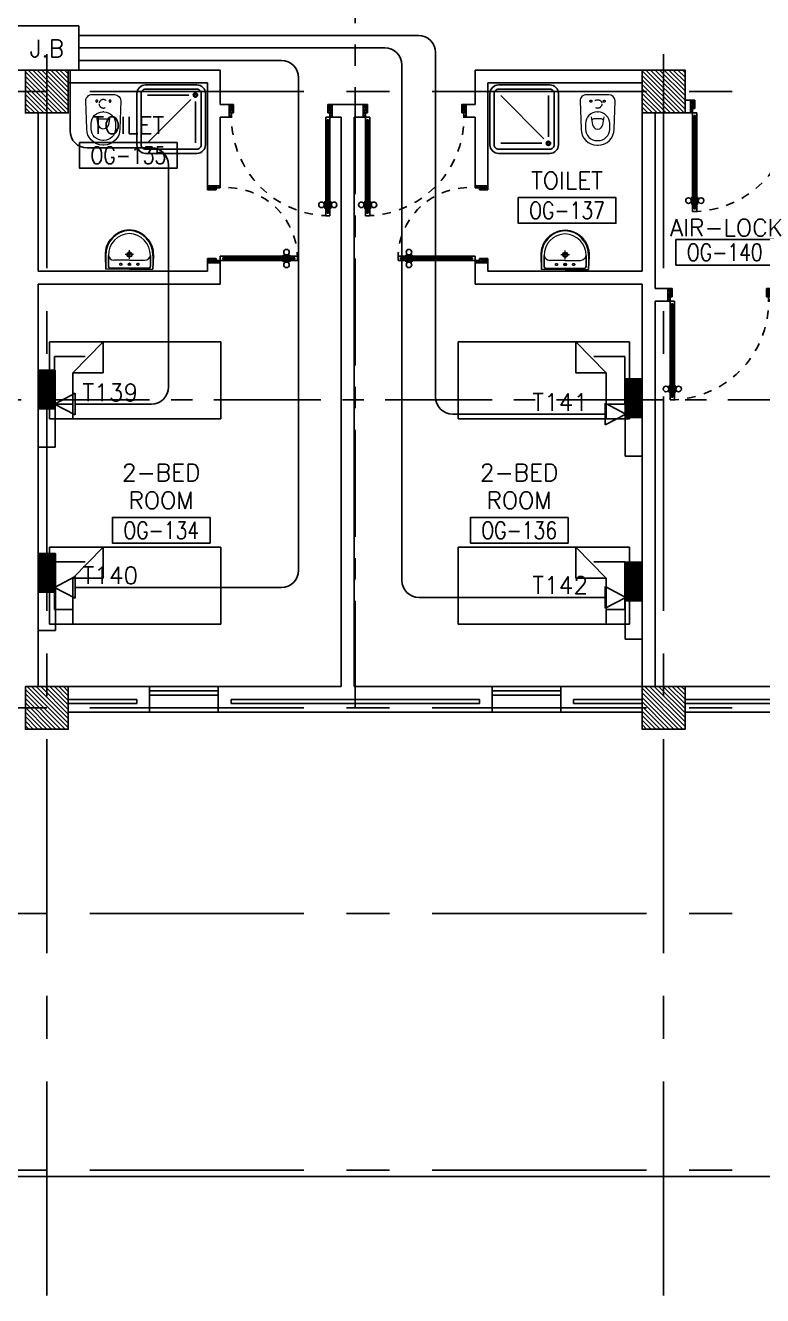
# Model space of a CAD drawing. Extents: x -0.3 to 92.6, y -1.1 to 78.4.
# Drawn here: x 56.67 to 65.28, y -1.11 to 13.72 of the extents above; entities that cross this region are included whole.
import ezdxf
from ezdxf.enums import TextEntityAlignment as Align

# ---------------------------------------------------------------- set-up
doc = ezdxf.new("R2010")
doc.units = 0
doc.header["$MEASUREMENT"] = 0
doc.header["$PDMODE"] = 34
for name, pattern in [('CENTER', [2, 1.25, -0.25, 0.25, -0.25]), ('CENTERX2', [4, 2.5, -0.5, 0.5, -0.5]), ('DASHED', [0.75, 0.5, -0.25]), ('HIDDEN', [0.375, 0.25, -0.125]), ('HIDDEN2', [0.1875, 0.125, -0.0625])]:
    doc.linetypes.add(name, pattern=pattern)
doc.layers.get('0').update_dxf_attribs({"color": 11, "linetype": 'CONTINUOUS'})
doc.layers.get('DEFPOINTS').update_dxf_attribs({"color": 11, "linetype": 'CONTINUOUS'})
for name, color, linetype in [('AX-DIM', 11, 'CONTINUOUS'), ('AXES', 11, 'CENTERX2'), ('AXES1', 11, 'CENTER'), ('COL', 11, 'CONTINUOUS'), ('DOOR', 11, 'CONTINUOUS'), ('E-TEL', 4, 'CONTINUOUS'), ('E-TEXT', 2, 'CONTINUOUS'), ('E-WIRE', 4, 'CONTINUOUS'), ('FIX', 11, 'CONTINUOUS'), ('FUR', 11, 'CONTINUOUS'), ('HAT', 11, 'CONTINUOUS'), ('INSUL', 11, 'CONTINUOUS'), ('RM-BOX', 11, 'CONTINUOUS'), ('RM-NAME', 11, 'CONTINUOUS'), ('RM-NO', 11, 'CONTINUOUS'), ('WALL', 11, 'CONTINUOUS'), ('WIN', 11, 'CONTINUOUS')]:
    doc.layers.add(name, color=color, linetype=linetype)
doc.styles.add('ROMANS', font='ROMANS.shx', dxfattribs={"width": 0.6})
doc.styles.get("Standard").update_dxf_attribs({"font": 'TXT.shx'})
doc.dimstyles.new('DIM-OUT', dxfattribs={"dimscale": 0, "dimtxt": 0.24, "dimasz": 0.08, "dimexe": 0.02, "dimexo": 0.02, "dimgap": 0.05, "dimtad": 1, "dimdec": 0, "dimlfac": 1000, "dimzin": 0, "dimdsep": 46, "dimtxsty": 'ROMANS', "dimblk1": 'ARCHTICK', "dimblk2": 'ARCHTICK', "dimsah": 1, "dimcen": 0.01, "dimdle": 0.08, "dimclrd": 7, "dimclre": 7, "dimclrt": 2, "dimadec": 0, "dimazin": 0, "dimtp": 2, "dimtm": 2, "dimtfac": 0.114286, "dimtdec": 0, "dimtix": 1, "dimtmove": 2, "dimatfit": 3, "dimldrblk": 'ARCHTICK', "dimfxl": 0, "dimtolj": 1, "dimtzin": 0, "dimarcsym": 0})

# ---------------------------------------------------------------- blocks, each defined once
blk = doc.blocks.new('_ARCHTICK')
at = {"color": 0, "linetype": 'ByBlock', "const_width": 0.15}
blk.add_lwpolyline([(-0.5, -0.5), (0.5, 0.5)], dxfattribs=at)
blk = doc.blocks.new('*D192')
at = {"layer": 'AX-DIM', "color": 7, "lineweight": -2}
for p, q in [((90.542, 5.5), (91.242, 5.5)), ((91.222, 5.58), (91.222, 0.195)), ((48.597, 0.275), (91.242, 0.275))]:
    blk.add_line(p, q, dxfattribs=at)
at = {"layer": 'DEFPOINTS', "color": 0}
for p in [(90.522, 5.5), (48.577, 0.275), (91.222, 0.275)]:
    blk.add_point(p, dxfattribs=at)
at = {"layer": 'AX-DIM', "color": 7, "lineweight": -2, "xscale": 0.08, "yscale": 0.08, "zscale": 0.08}
for p, rotation in [((91.222, 5.5), 90), ((91.222, 0.275), 270)]:
    blk.add_blockref('_ARCHTICK', p, dxfattribs=dict(at, rotation=rotation))
at = {"layer": 'AX-DIM', "color": 2, "insert": (91.052, 2.887), "char_height": 0.24, "attachment_point": 5, "rotation": 90, "style": 'ROMANS'}
blk.add_mtext('\\A1;5225', dxfattribs=at)
blk = doc.blocks.new('SHR1')
at = {"layer": 'FIX'}
for p, q in [((-196, 196), (-700, 700)), ((-143, 218), (-143, 700)), ((-218, 143), (-700, 143))]:
    blk.add_line(p, q, dxfattribs=at)
for points in [[(-825, 125), (-825, 725, -0.414214), (-725, 825), (-125, 825, -0.414214), (-25, 725), (-25, 125, -0.414214), (-125, 25), (-725, 25, -0.414214)], [(-775, 125), (-775, 725, -0.414214), (-725, 775), (-125, 775, -0.414214), (-75, 725), (-75, 125, -0.414214), (-125, 75), (-725, 75, -0.414214)]]:
    blk.add_lwpolyline(points, format="xyb", close=True, dxfattribs=at)
for radius in [25, 15]:
    blk.add_circle((-143, 143), radius, dxfattribs=at)
blk = doc.blocks.new('WC1')
at = {"layer": 'FIX', "lineweight": 20}
for p, q in [((-210, 204), (-538, 194)), ((-727, 5), (-727, -5)), ((-674, 5), (-674, -5)), ((-534, 24), (-540, 0)), ((-540, 0), (-534, -24)), ((-475, 141), (-538, 141)), ((-395, 76), (-490, 60)), ((-339, 5), (-339, -5)), ((-137, 0), (-137, 131)), ((-137, -131), (-137, 0)), ((-538, -141), (-475, -141)), ((-490, -60), (-395, -76)), ((-538, -194), (-210, -204)), ((-213, -204), (-210, -204))]:
    blk.add_line(p, q, dxfattribs=at)
at = {"layer": 'FIX', "linetype": 'Continuous', "lineweight": 20}
blk.add_line((-420, -47), (-420, 45), dxfattribs=at)
at = {"layer": 'FIX', "linetype": 'HIDDEN2', "lineweight": 20, "ltscale": 0.3}
blk.add_circle((-245, 0), 49.8, dxfattribs=at)
at = {"layer": 'FIX', "linetype": 'HIDDEN', "lineweight": 20, "ltscale": 0.05}
for centre in [(-213, 78), (-213, -77)]:
    blk.add_circle(centre, 11.6, dxfattribs=at)
at = {"layer": 'FIX', "lineweight": 20}
for centre, radius, start, end in [((-538, 5), 189, 90, 180), ((-210, 131), 73, 360, 90), ((-538, 5), 136, 90, 180), ((-473, -7), 68.2, 128.9242, 152.8468), ((-464, -18), 82, 108.496, 128.9242), ((-475, 5), 136, 360, 90), ((-538, -5), 189, 180, 270), ((-538, -5), 136, 180, 270), ((-473, 7), 68.2, 207.1532, 231.0758), ((-464, 18), 82, 231.0758, 251.504), ((-475, -5), 136, 270, 0), ((-210, -131), 73, 270, 0)]:
    blk.add_arc(centre, radius, start, end, dxfattribs=at)
at = {"layer": 'FIX', "linetype": 'Continuous', "lineweight": 20}
for centre, start, end in [((-443, 46), 357.6662, 91.6121), ((-442, -46), 268.3879, 2.3338)]:
    blk.add_arc(centre, 22.3, start, end, dxfattribs=at)
blk = doc.blocks.new('LAV1')
at = {"layer": 'FIX', "linetype": 'ByBlock', "ltscale": 0.3}
for p, q in [((-280, 210), (-275, 50)), ((-245, 210), (-245, 85)), ((245, 210), (245, 85)), ((280, 210), (275, 50)), ((0, 60), (-220, 60)), ((0, 60), (220, 60))]:
    blk.add_line(p, q, dxfattribs=at)
at = {"layer": 'FIX', "linetype": 'Continuous', "lineweight": 20}
for p, q in [((-275, 210), (-275, 50)), ((0, 155), (-181, 155)), ((0, 155), (181, 155)), ((275, 210), (275, 50)), ((0, 50), (-275, 50)), ((0, 50), (-252, 50)), ((0, 50), (275, 50)), ((0, 50), (252, 50))]:
    blk.add_line(p, q, dxfattribs=at)
at = {"layer": 'FIX', "linetype": 'DASHED', "lineweight": 20, "ltscale": 0.05}
for p, q in [((50, 220), (-50, 220)), ((0, 170), (0, 270)), ((0, 170), (0, 270))]:
    blk.add_line(p, q, dxfattribs=at)
at = {"layer": 'FIX', "lineweight": 20}
for p, q in [((16, 107), (-15, 107)), ((0, 92), (0, 123))]:
    blk.add_line(p, q, dxfattribs=at)
for centre, radius in [((0, 220), 29.5), ((0, 220), 22.5), ((0, 107), 15.5)]:
    blk.add_circle(centre, radius, dxfattribs=at)
at = {"layer": 'FIX', "linetype": 'HIDDEN', "lineweight": 20, "ltscale": 0.05}
for centre in [(-100, 107), (100, 107)]:
    blk.add_circle(centre, 12.4, dxfattribs=at)
at = {"layer": 'FIX', "linetype": 'ByBlock', "ltscale": 0.3}
for centre, radius, start, end in [((7, 220), 287, 91.3776, 182.0064), ((-7, 220), 287, 357.9936, 88.6224), ((-220, 85), 24.9, 179.7021, 269.9486), ((220, 85), 24.9, 270.0514, 0.2979)]:
    blk.add_arc(centre, radius, start, end, dxfattribs=at)
at = {"layer": 'FIX', "linetype": 'Continuous', "lineweight": 20}
for centre, radius, start, end in [((8, 217), 283, 91.6988, 181.351), ((8, 212), 253, 91.7328, 180.4884), ((-8, 217), 283, 358.649, 88.3012), ((-8, 212), 253, 359.5116, 88.2672), ((-179, 222), 66.9, 190.2006, 268.0786), ((179, 222), 66.9, 271.9214, 349.7994)]:
    blk.add_arc(centre, radius, start, end, dxfattribs=at)
blk = doc.blocks.new('RM1')
at = {"layer": 'RM-BOX'}
blk.add_lwpolyline([(570, -200), (-570, -200), (-570, -500), (570, -500)], close=True, dxfattribs=at)
at = {"layer": 'RM-NAME', "style": 'ROMANS'}
for tag, p in [('ROOMNAME1', (0, 324)), ('ROOMNAME2', (0, 0))]:
    blk.add_attdef(tag, text='', height=200, dxfattribs=at).set_placement(p, align=Align.MIDDLE)
at = {"layer": 'RM-NO', "style": 'ROMANS', "width": 0.8}
blk.add_attdef('ROOMNO', text='', height=200, dxfattribs=at).set_placement((0, -350), align=Align.MIDDLE)
blk = doc.blocks.new('DOOR100')
at = {"layer": 'DOOR', "color": 0, "linetype": 'ByBlock'}
for p, q in [((-92, 1206), (-92, 1141)), ((-83, 1206), (-92, 1206)), ((-83, 1129), (-83, 1219)), ((-76, 1219), (-83, 1219)), ((-83, 1206), (-83, 1141)), ((-76, 1251), (-76, 1301)), ((-76, 1301), (-26, 1301)), ((-26, 1301), (-76, 1301)), ((-59, 1251), (-76, 1251)), ((-59, 1251), (-59, 1271)), ((-43, 1271), (-59, 1271)), ((-43, 1251), (-43, 1271)), ((-26, 1251), (-43, 1251)), ((-26, 1251), (-26, 1301)), ((-26, 1219), (-19, 1219)), ((-19, 1129), (-19, 1219)), ((-19, 1206), (-19, 1141)), ((-19, 1206), (-10, 1206)), ((-10, 1206), (-10, 1141)), ((-83, 1141), (-92, 1141)), ((-76, 1129), (-83, 1129)), ((-26, 1129), (-19, 1129)), ((-19, 1141), (-10, 1141)), ((-1201, 0), (-1201, 150)), ((-1201, 150), (-1176, 150)), ((-1201, 150), (-1201, 0)), ((-1176, 150), (-1176, 100)), ((-76, 200), (-59, 200)), ((-76, 150), (-76, 200)), ((-76, 150), (-26, 150)), ((-59, 200), (-59, 180)), ((-59, 180), (-43, 180)), ((-43, 200), (-26, 200)), ((-43, 180), (-43, 200)), ((-26, 200), (-26, 150)), ((-1, 150), (-26, 150)), ((-26, 150), (-26, 100)), ((-1, 150), (-1, 0)), ((-1151, 0), (-1201, 0)), ((-1176, 100), (-1151, 100)), ((-1151, 100), (-1151, 0)), ((-51, 100), (-51, 0)), ((-26, 100), (-51, 100)), ((-51, 0), (-1, 0))]:
    blk.add_line(p, q, dxfattribs=at)
at = {"layer": 'DOOR', "linetype": 'ByBlock'}
for p, q in [((-76, 1251), (-76, 200)), ((-59, 200), (-59, 1251)), ((-43, 200), (-43, 1251)), ((-26, 200), (-26, 1251))]:
    blk.add_line(p, q, dxfattribs=at)
at = {"layer": 'DOOR', "color": 9, "linetype": 'ByBlock'}
for p, q in [((-1151, 0), (-1201, 114)), ((-1151, 0), (-1201, 40)), ((-1151, 0), (-1164, 100)), ((-51, 0), (-1, 114)), ((-51, 0), (-38, 100)), ((-51, 0), (-1, 40))]:
    blk.add_line(p, q, dxfattribs=at)
at = {"layer": 'DOOR', "color": 0, "linetype": 'ByBlock'}
for centre in [(-125, 1174), (22, 1174)]:
    blk.add_circle(centre, 32.4, dxfattribs=at)
at = {"layer": 'DOOR', "linetype": 'HIDDEN', "ltscale": 0.5}
blk.add_arc((-27, 152), 1149, 89.961, 180.0931, dxfattribs=at)
at = {"layer": 'DOOR', "color": 9, "linetype": 'ByBlock'}
for centre, radius, start, end in [((-1151, 0), 154, 103.7142, 108.8947), ((-51, 0), 154, 71.1053, 76.2858), ((-1151, 0), 134, 100.72, 111.8402), ((-1151, 0), 94.4, 90, 121.9818), ((-1151, 0), 74.4, 90, 132.2236), ((-1151, 0), 54.4, 90, 156.7926), ((-1151, 0), 34.4, 90, 180), ((-1151, 0), 14.4, 90, 180), ((-51, 0), 94.4, 58.0182, 90), ((-51, 0), 74.4, 47.7764, 90), ((-51, 0), 54.4, 23.2074, 90), ((-51, 0), 34.4, 0, 90), ((-51, 0), 14.4, 0, 90), ((-51, 0), 134, 68.1598, 79.28), ((-51, 0), 114, 64.0838, 77.3774)]:
    blk.add_arc(centre, radius, start, end, dxfattribs=at)
blk = doc.blocks.new('DOOR90')
at = {"layer": 'DOOR', "linetype": 'ByBlock'}
for p, q in [((0, 0), (-150, 0)), ((-200, -25), (-1000, -25)), ((-200, -42), (-1000, -42)), ((-200, -58), (-1000, -58)), ((-1000, -75), (-200, -75))]:
    blk.add_line(p, q, dxfattribs=at)
at = {"layer": 'DOOR', "color": 0, "linetype": 'ByBlock'}
for p, q in [((-150, 0), (-150, -25)), ((-150, 0), (0, 0)), ((0, -50), (0, 0)), ((-1050, -25), (-1050, -75)), ((-1050, -75), (-1050, -25)), ((-1000, -25), (-1050, -25)), ((-1000, -75), (-1050, -75)), ((-1020, -42), (-1020, -58)), ((-1000, -42), (-1020, -42)), ((-1000, -58), (-1020, -58)), ((-1000, -25), (-1000, -42)), ((-1000, -58), (-1000, -75)), ((-968, -25), (-968, -18)), ((-878, -18), (-968, -18)), ((-968, -75), (-968, -82)), ((-878, -82), (-968, -82)), ((-955, -18), (-955, -9)), ((-955, -9), (-890, -9)), ((-955, -18), (-890, -18)), ((-955, -82), (-955, -91)), ((-955, -82), (-890, -82)), ((-955, -91), (-890, -91)), ((-890, -18), (-890, -9)), ((-890, -82), (-890, -91)), ((-878, -25), (-878, -18)), ((-878, -75), (-878, -82)), ((-200, -42), (-200, -25)), ((-200, -25), (-150, -25)), ((-180, -42), (-200, -42)), ((-200, -75), (-200, -58)), ((-200, -58), (-180, -58)), ((-150, -75), (-200, -75)), ((-180, -58), (-180, -42)), ((-150, -75), (-150, -25)), ((-150, -25), (-100, -25)), ((-100, -25), (-100, -50)), ((-100, -50), (0, -50)), ((-150, -900), (-150, -875)), ((-150, -875), (-100, -875)), ((-100, -850), (0, -850)), ((-100, -875), (-100, -850)), ((0, -850), (0, -900)), ((0, -900), (-150, -900)), ((-150, -900), (0, -900))]:
    blk.add_line(p, q, dxfattribs=at)
at = {"layer": 'DOOR', "color": 9, "linetype": 'ByBlock'}
for p, q in [((0, -50), (-114, 0)), ((0, -50), (-40, 0)), ((0, -50), (-100, -37)), ((0, -850), (-114, -900)), ((0, -850), (-100, -863)), ((0, -850), (-40, -900))]:
    blk.add_line(p, q, dxfattribs=at)
at = {"layer": 'DOOR', "color": 0, "linetype": 'ByBlock'}
for centre in [(-923, 24), (-923, -124)]:
    blk.add_circle(centre, 32.4, dxfattribs=at)
at = {"layer": 'DOOR', "color": 9, "linetype": 'ByBlock'}
for centre, radius, start, end in [((0, -50), 74.4, 137.7764, 180), ((0, -50), 54.4, 113.2074, 180), ((0, -50), 154, 161.1053, 166.2858), ((0, -50), 134, 158.1598, 169.28), ((0, -50), 114, 154.0838, 167.3774), ((0, -50), 94.4, 148.0182, 180), ((0, -50), 34.4, 90, 180), ((0, -50), 14.4, 90, 180), ((0, -850), 154, 193.7142, 198.8947), ((0, -850), 134, 190.72, 201.8402), ((0, -850), 94.4, 180, 211.9818), ((0, -850), 74.4, 180, 222.2236), ((0, -850), 54.4, 180, 246.7926), ((0, -850), 34.4, 180, 270), ((0, -850), 14.4, 180, 270)]:
    blk.add_arc(centre, radius, start, end, dxfattribs=at)
at = {"layer": 'DOOR', "linetype": 'HIDDEN', "ltscale": 0.5}
blk.add_arc((-222, -50), 828, 178.2701, 275.003, dxfattribs=at)
blk = doc.blocks.new('AH20A')
at = {"layer": 'FUR'}
for p, q in [((0, 0.5), (0, -0.5)), ((1, 0.5), (0, 0.5)), ((0.1358, 0.5), (0.1358, -0.0987)), ((1, -0.5), (1, 0.5)), ((0.1358, 0.3112), (0.0277, 0.3112)), ((0.0277, 0.3112), (0.0277, -0.3087)), ((0.1358, -0.0987), (0.3125, -0.5)), ((0.1358, -0.0987), (0.3125, -0.0987)), ((0.3125, -0.5), (0.3125, -0.0987)), ((0.0277, -0.3087), (0.2076, -0.3087)), ((0, -0.5), (1, -0.5))]:
    blk.add_line(p, q, dxfattribs=at)
blk = doc.blocks.new('*X93')
at = {"color": 0}
for p, q in [((227929, 169910), (228408, 170390)), ((227929, 169963), (228355, 170390)), ((227929, 170017), (228302, 170390)), ((227929, 170070), (228249, 170390)), ((227929, 170123), (228196, 170390)), ((227929, 170176), (228143, 170390)), ((227929, 170229), (228090, 170390)), ((227929, 170282), (228037, 170390)), ((227929, 170335), (227984, 170390)), ((227961, 169890), (228429, 170357)), ((228014, 169890), (228429, 170304)), ((228067, 169890), (228429, 170251)), ((228120, 169890), (228429, 170198)), ((228173, 169890), (228429, 170145)), ((228226, 169890), (228429, 170092)), ((228279, 169890), (228429, 170039)), ((228332, 169890), (228429, 169986)), ((228385, 169890), (228429, 169933))]:
    blk.add_line(p, q, dxfattribs=at)
blk = doc.blocks.new('COL50')
at = {"layer": 'COL'}
blk.add_lwpolyline([(-250, 250), (-250, -250), (250, -250), (250, 250)], close=True, dxfattribs=at)
blk = doc.blocks.new('*X94')
at = {"color": 0}
for p, q in [((235129, 169898), (235620, 170390)), ((235129, 169951), (235567, 170390)), ((235129, 170004), (235514, 170390)), ((235129, 170057), (235461, 170390)), ((235129, 170110), (235408, 170390)), ((235129, 170163), (235355, 170390)), ((235129, 170216), (235302, 170390)), ((235129, 170269), (235249, 170390)), ((235129, 170322), (235196, 170390)), ((235129, 170375), (235143, 170390)), ((235173, 169890), (235629, 170345)), ((235226, 169890), (235629, 170292)), ((235279, 169890), (235629, 170239)), ((235332, 169890), (235629, 170186)), ((235385, 169890), (235629, 170133)), ((235439, 169890), (235629, 170080)), ((235492, 169890), (235629, 170027)), ((235545, 169890), (235629, 169974)), ((235598, 169890), (235629, 169921))]:
    blk.add_line(p, q, dxfattribs=at)
blk = doc.blocks.new('*X91')
at = {"color": 0}
for p, q in [((235129, 177110), (235608, 177590)), ((235129, 177163), (235555, 177590)), ((235129, 177217), (235502, 177590)), ((235129, 177270), (235449, 177590)), ((235129, 177323), (235396, 177590)), ((235129, 177376), (235343, 177590)), ((235129, 177429), (235290, 177590)), ((235129, 177482), (235237, 177590)), ((235129, 177535), (235184, 177590)), ((235161, 177090), (235629, 177557)), ((235214, 177090), (235629, 177504)), ((235267, 177090), (235629, 177451)), ((235320, 177090), (235629, 177398)), ((235373, 177090), (235629, 177345)), ((235426, 177090), (235629, 177292)), ((235479, 177090), (235629, 177239)), ((235532, 177090), (235629, 177186)), ((235585, 177090), (235629, 177133))]:
    blk.add_line(p, q, dxfattribs=at)
blk = doc.blocks.new('*X92')
at = {"color": 0}
for p, q in [((227929, 177123), (228395, 177590)), ((227929, 177176), (228342, 177590)), ((227929, 177229), (228289, 177590)), ((227929, 177282), (228236, 177590)), ((227929, 177335), (228183, 177590)), ((227929, 177388), (228130, 177590)), ((227929, 177441), (228077, 177590)), ((227929, 177494), (228024, 177590)), ((227929, 177547), (227971, 177590)), ((227948, 177090), (228429, 177570)), ((228001, 177090), (228429, 177517)), ((228054, 177090), (228429, 177464)), ((228107, 177090), (228429, 177411)), ((228161, 177090), (228429, 177358)), ((228214, 177090), (228429, 177305)), ((228267, 177090), (228429, 177252)), ((228320, 177090), (228429, 177199)), ((228373, 177090), (228429, 177146))]:
    blk.add_line(p, q, dxfattribs=at)

msp = doc.modelspace()

# ---------------------------------------------------------------- linework, layer by layer
at = {"layer": 'AXES'}
for p, q in [((56.9217, -1.1143), (56.9217, 77.6984)), ((64.1217, -1.1143), (64.1217, 77.6984)), ((91.9217, 12.95), (23.8817, 12.95)), ((91.9217, 5.75), (23.8817, 5.75)), ((91.9217, 3.35), (23.8817, 3.35)), ((91.9217, 0.35), (23.8817, 0.35))]:
    msp.add_line(p, q, dxfattribs=at)
at = {"layer": 'AXES1'}
for p, q in [((60.5217, 5.75), (60.5217, 64.57)), ((82.1217, 9.35), (21.4817, 9.35)), ((82.1217, 9.35), (39.8317, 9.35))]:
    msp.add_line(p, q, dxfattribs=at)
at = {"layer": 'COL'}
for points in [[(57.1717, 6), (57.1717, 5.5), (56.6717, 5.5), (56.6717, 6)], [(64.3717, 6), (64.3717, 5.5), (63.8717, 5.5), (63.8717, 6)]]:
    msp.add_lwpolyline(points, close=True, dxfattribs=at)
at = {"layer": 'E-TEL', "color": 4}
for p, q in [((57.2963, 13.7179), (56.5302, 13.7179)), ((57.2963, 13.2), (57.2963, 13.7179)), ((57.2963, 13.2), (56.5302, 13.2)), ((56.821, 8.7949), (56.821, 9.6949)), ((57.0203, 9.6949), (56.821, 9.6949)), ((57.0163, 9.6949), (56.821, 9.2759)), ((56.8232, 9.6949), (56.821, 9.69)), ((56.837, 9.6949), (56.821, 9.6604)), ((56.8508, 9.6949), (56.821, 9.6309)), ((56.8646, 9.6949), (56.821, 9.6013)), ((56.8784, 9.6949), (56.821, 9.5717)), ((56.8922, 9.6949), (56.821, 9.5421)), ((56.906, 9.6949), (56.821, 9.5125)), ((56.9198, 9.6949), (56.821, 9.483)), ((56.9336, 9.6949), (56.821, 9.4534)), ((56.9474, 9.6949), (56.821, 9.4238)), ((56.9612, 9.6949), (56.821, 9.3942)), ((56.975, 9.6949), (56.821, 9.3647)), ((56.9888, 9.6949), (56.821, 9.3351)), ((57.0025, 9.6949), (56.821, 9.3055)), ((57.0203, 9.6739), (56.821, 9.2464)), ((57.0203, 9.6443), (56.8336, 9.2438)), ((57.0203, 9.6949), (57.0203, 8.7949)), ((57.0203, 9.6147), (56.8474, 9.2438)), ((57.0203, 9.5851), (56.8611, 9.2438)), ((57.0203, 9.5556), (56.8749, 9.2438)), ((57.0203, 9.526), (56.8887, 9.2438)), ((57.0203, 9.4964), (56.9025, 9.2438)), ((63.6716, 8.6922), (63.6716, 9.5922)), ((63.867, 9.5922), (63.6716, 9.1732)), ((63.8532, 9.5922), (63.6716, 9.2028)), ((63.8394, 9.5922), (63.6716, 9.2323)), ((63.8256, 9.5922), (63.6716, 9.2619)), ((63.8118, 9.5922), (63.6716, 9.2915)), ((63.798, 9.5922), (63.6716, 9.3211)), ((63.7842, 9.5922), (63.6716, 9.3506)), ((63.7704, 9.5922), (63.6716, 9.3802)), ((63.871, 9.5922), (63.6716, 9.5922)), ((63.7566, 9.5922), (63.6716, 9.4098)), ((63.7429, 9.5922), (63.6716, 9.4394)), ((63.7291, 9.5922), (63.6716, 9.469)), ((63.7153, 9.5922), (63.6716, 9.4985)), ((63.7015, 9.5922), (63.6716, 9.5281)), ((63.6877, 9.5922), (63.6716, 9.5577)), ((63.6739, 9.5921), (63.6716, 9.5873)), ((63.871, 9.5711), (63.6716, 9.1436)), ((63.871, 9.5415), (63.6842, 9.141)), ((63.871, 9.512), (63.698, 9.141)), ((63.871, 9.5922), (63.871, 8.6922)), ((57.0203, 9.4668), (56.9163, 9.2438)), ((57.0203, 9.4372), (56.9301, 9.2438)), ((57.0203, 9.4077), (56.9439, 9.2438)), ((57.0203, 9.3781), (56.9577, 9.2438)), ((57.0203, 9.3485), (56.9715, 9.2438)), ((57.2535, 9.425), (57.0113, 9.2987)), ((57.2535, 9.1725), (57.2535, 9.425)), ((63.871, 9.4824), (63.7118, 9.141)), ((63.871, 9.4528), (63.7256, 9.141)), ((63.871, 9.4232), (63.7394, 9.141)), ((63.871, 9.3937), (63.7532, 9.141)), ((63.871, 9.3641), (63.767, 9.141)), ((57.0203, 9.2438), (56.821, 9.2438)), ((57.0203, 9.3189), (56.9853, 9.2438)), ((57.0203, 9.2894), (56.9991, 9.2438)), ((57.0113, 9.2987), (57.2535, 9.1725)), ((57.0203, 9.2598), (57.0129, 9.2438)), ((63.4398, 9.0564), (63.4398, 9.3089)), ((63.4398, 9.3089), (63.682, 9.1827)), ((63.871, 9.3345), (63.7807, 9.141)), ((63.871, 9.3049), (63.7945, 9.141)), ((63.871, 9.2753), (63.8083, 9.141)), ((63.871, 9.2458), (63.8221, 9.141)), ((63.871, 9.2162), (63.8359, 9.141)), ((63.682, 9.1827), (63.4398, 9.0564)), ((63.871, 9.141), (63.6716, 9.141)), ((63.871, 9.1866), (63.8497, 9.141)), ((63.871, 9.157), (63.8635, 9.141)), ((57.0203, 8.7949), (56.821, 8.7949)), ((63.871, 8.6922), (63.6716, 8.6922)), ((57.017, 7.5549), (56.8217, 7.1359)), ((56.9205, 7.5549), (56.8217, 7.343)), ((56.9343, 7.5549), (56.8217, 7.3134)), ((56.9481, 7.5549), (56.8217, 7.2838)), ((56.9619, 7.5549), (56.8217, 7.2542)), ((56.9756, 7.5549), (56.8217, 7.2247)), ((56.9894, 7.5549), (56.8217, 7.1951)), ((57.0032, 7.5549), (56.8217, 7.1655)), ((56.8217, 6.6549), (56.8217, 7.5549)), ((57.021, 7.5549), (56.8217, 7.5549)), ((56.8239, 7.5549), (56.8217, 7.55)), ((56.8377, 7.5549), (56.8217, 7.5204)), ((56.8515, 7.5549), (56.8217, 7.4909)), ((56.8653, 7.5549), (56.8217, 7.4613)), ((56.8791, 7.5549), (56.8217, 7.4317)), ((56.8929, 7.5549), (56.8217, 7.4021)), ((56.9067, 7.5549), (56.8217, 7.3725)), ((57.021, 7.5339), (56.8217, 7.1064)), ((57.021, 7.5043), (56.8342, 7.1038)), ((57.021, 7.4747), (56.848, 7.1038)), ((57.021, 7.4451), (56.8618, 7.1038)), ((57.021, 7.5549), (57.021, 6.6549)), ((63.6723, 6.5522), (63.6723, 7.4522)), ((63.8677, 7.4522), (63.6723, 7.0332)), ((63.8539, 7.4522), (63.6723, 7.0628)), ((63.8401, 7.4522), (63.6723, 7.0923)), ((63.8263, 7.4522), (63.6723, 7.1219)), ((63.8125, 7.4522), (63.6723, 7.1515)), ((63.7987, 7.4522), (63.6723, 7.1811)), ((63.7849, 7.4522), (63.6723, 7.2106)), ((63.7711, 7.4522), (63.6723, 7.2402)), ((63.7573, 7.4522), (63.6723, 7.2698)), ((63.7435, 7.4522), (63.6723, 7.2994)), ((63.7297, 7.4522), (63.6723, 7.329)), ((63.716, 7.4522), (63.6723, 7.3585)), ((63.8717, 7.4522), (63.6723, 7.4522)), ((63.7022, 7.4522), (63.6723, 7.3881)), ((63.6884, 7.4522), (63.6723, 7.4177)), ((63.6746, 7.4521), (63.6723, 7.4473)), ((63.8717, 7.4311), (63.6723, 7.0036)), ((63.8717, 7.4522), (63.8717, 6.5522)), ((57.021, 7.4156), (56.8756, 7.1038)), ((57.021, 7.386), (56.8894, 7.1038)), ((57.021, 7.3564), (56.9032, 7.1038)), ((57.021, 7.3268), (56.917, 7.1038)), ((57.021, 7.2972), (56.9308, 7.1038)), ((57.2528, 7.2839), (57.0106, 7.1576)), ((57.2528, 7.0313), (57.2528, 7.2839)), ((63.8717, 7.4015), (63.6849, 7.001)), ((63.8717, 7.372), (63.6987, 7.001)), ((63.8717, 7.3424), (63.7125, 7.001)), ((63.8717, 7.3128), (63.7263, 7.001)), ((63.8717, 7.2832), (63.7401, 7.001)), ((57.021, 7.2677), (56.9446, 7.1038)), ((57.021, 7.2381), (56.9584, 7.1038)), ((57.021, 7.2085), (56.9722, 7.1038)), ((57.021, 7.1789), (56.986, 7.1038)), ((57.021, 7.1494), (56.9997, 7.1038)), ((57.0106, 7.1576), (57.2528, 7.0313)), ((63.4405, 7.1678), (63.6827, 7.0415)), ((63.4405, 6.9153), (63.4405, 7.1678)), ((63.8717, 7.2537), (63.7538, 7.001)), ((63.8717, 7.2241), (63.7676, 7.001)), ((63.8717, 7.1945), (63.7814, 7.001)), ((63.8717, 7.1649), (63.7952, 7.001)), ((63.8717, 7.1353), (63.809, 7.001)), ((57.021, 7.1038), (56.8217, 7.1038)), ((57.021, 7.1198), (57.0135, 7.1038)), ((63.6827, 7.0415), (63.4405, 6.9153)), ((63.8717, 7.001), (63.6723, 7.001)), ((63.8717, 7.1058), (63.8228, 7.001)), ((63.8717, 7.0762), (63.8366, 7.001)), ((63.8717, 7.0466), (63.8504, 7.001)), ((63.8717, 7.017), (63.8642, 7.001)), ((57.021, 6.6549), (56.8217, 6.6549)), ((63.8717, 6.5522), (63.6723, 6.5522))]:
    msp.add_line(p, q, dxfattribs=at)
at = {"layer": 'E-WIRE', "color": 4}
for p, q in [((57.2963, 13.6062), (61.2594, 13.6062)), ((57.2963, 13.3117), (59.6613, 13.3117))]:
    msp.add_line(p, q, dxfattribs=at)
at = {"layer": 'E-WIRE', "color": 4, "linetype": 'ByBlock'}
for p, q in [((57.2963, 13.4589), (60.8671, 13.4589)), ((61.4594, 13.4062), (61.4594, 9.3827)), ((61.0671, 13.2589), (61.0671, 7.2415)), ((57.1926, 13.2), (57.1926, 12.4906)), ((59.8613, 13.1117), (59.8613, 7.3576)), ((58.1429, 12.2906), (57.3926, 12.2906)), ((58.3429, 9.4987), (58.3429, 12.0906)), ((57.2535, 9.2987), (58.1429, 9.2987)), ((63.4398, 9.1827), (61.6594, 9.1827)), ((57.2528, 7.1576), (59.6613, 7.1576)), ((63.4405, 7.0415), (61.2671, 7.0415))]:
    msp.add_line(p, q, dxfattribs=at)
at = {"layer": 'E-WIRE', "color": 4}
msp.add_arc((61.2594, 13.4062), 0.2, 0, 90, dxfattribs=at)
at = {"layer": 'E-WIRE', "color": 4, "linetype": 'ByBlock'}
for centre, start, end in [((60.8671, 13.2589), 0, 90), ((59.6613, 13.1117), 0, 90), ((57.3926, 12.4906), 180, 270), ((58.1429, 12.0906), 0, 90), ((58.1429, 9.4987), 270, 0), ((61.6594, 9.3827), 180, 270), ((59.6613, 7.3576), 270, 0), ((61.2671, 7.2415), 180, 270)]:
    msp.add_arc(centre, 0.2, start, end, dxfattribs=at)
at = {"layer": 'FIX'}
msp.add_line((62.7947, 13.027), (62.1947, 13.027), dxfattribs=at)
at = {"layer": 'FIX', "extrusion": (0, 0, -1)}
for centre, major_axis, start_param, end_param in [((62.1947, 12.927), (0.0707, 0.0707), 3.9269908, 5.4977871), ((62.7947, 12.927), (-0.0707, 0.0707), 0.7853982, 2.3561945)]:
    msp.add_ellipse(centre, major_axis=major_axis, ratio=1, start_param=start_param, end_param=end_param, dxfattribs=at)
at = {"layer": 'INSUL'}
for p, q in [((57.1717, 5.85), (57.9717, 5.85)), ((57.1717, 5.8), (57.9717, 5.8)), ((57.9717, 5.8), (57.9717, 5.85)), ((59.0717, 5.8), (59.0717, 5.85)), ((61.9717, 5.85), (59.0717, 5.85)), ((61.9717, 5.8), (59.0717, 5.8)), ((61.9717, 5.8), (61.9717, 5.85)), ((63.0717, 5.85), (63.8717, 5.85)), ((63.0717, 5.8), (63.0717, 5.85)), ((63.0717, 5.8), (63.8717, 5.8)), ((64.3717, 5.85), (65.3717, 5.85)), ((64.3717, 5.8), (65.3717, 5.8))]:
    msp.add_line(p, q, dxfattribs=at)
at = {"layer": 'RM-NO'}
for p, q in [((59.0529, 12.8), (59.0529, 12.65)), ((60.2529, 12.8), (60.2529, 12.65)), ((60.6154, 12.8), (60.6154, 12.65)), ((61.8154, 12.8), (61.8154, 12.65)), ((64.4342, 12.85), (64.4342, 12.7)), ((64.1717, 10.65), (64.1717, 10.5))]:
    msp.add_line(p, q, dxfattribs=at)
at = {"layer": 'WALL', "linetype": 'ByBlock'}
for p, q in [((57.1717, 13.2), (58.9467, 13.2)), ((58.9467, 13.2), (57.1717, 13.2)), ((63.8717, 13.2), (61.9217, 13.2)), ((57.1717, 13.05), (58.7967, 13.05)), ((58.7967, 13.05), (57.1717, 13.05)), ((63.8717, 13.05), (62.0717, 13.05)), ((62.0717, 13.05), (63.8717, 13.05)), ((58.9467, 12.8), (59.0529, 12.8)), ((60.6154, 12.8), (60.2529, 12.8)), ((61.9217, 12.8), (61.8154, 12.8)), ((64.3717, 12.85), (64.4342, 12.85)), ((58.9467, 12.65), (59.0529, 12.65)), ((60.2529, 12.65), (60.3592, 12.65)), ((60.6154, 12.65), (60.5092, 12.65)), ((61.9217, 12.65), (61.8154, 12.65)), ((64.3717, 12.7), (64.4342, 12.7)), ((64.0217, 10.65), (64.1717, 10.65)), ((64.0217, 10.5), (64.1717, 10.5))]:
    msp.add_line(p, q, dxfattribs=at)
at = {"layer": 'WALL'}
for p, q in [((58.9467, 13.2), (58.9467, 12.8)), ((61.9217, 13.2), (61.9217, 12.8)), ((58.7967, 13.05), (58.7967, 11.85)), ((62.0717, 13.05), (62.0717, 11.85)), ((56.8217, 12.7), (56.8217, 10.85)), ((58.9467, 12.65), (58.9467, 11.85)), ((60.3592, 12.65), (60.3592, 6)), ((60.5092, 12.65), (60.5092, 6)), ((61.9217, 12.65), (61.9217, 11.85)), ((63.8717, 12.7), (63.8717, 10.85)), ((64.0217, 12.7), (64.0217, 10.65)), ((58.9467, 11.85), (58.7967, 11.85)), ((61.9217, 11.85), (62.0717, 11.85)), ((58.7967, 10.85), (56.8217, 10.85)), ((58.9467, 10.95), (58.7967, 10.95)), ((58.7967, 10.95), (58.7967, 10.85)), ((58.9467, 10.95), (58.9467, 10.7)), ((61.9217, 10.95), (62.0717, 10.95)), ((61.9217, 10.95), (61.9217, 10.7)), ((62.0717, 10.95), (62.0717, 10.85)), ((62.0717, 10.85), (63.8717, 10.85)), ((58.9467, 10.7), (56.8217, 10.7)), ((56.8217, 10.7), (56.8217, 6)), ((61.9217, 10.7), (63.8717, 10.7)), ((63.8717, 10.7), (63.8717, 6)), ((64.0217, 10.5), (64.0217, 6)), ((57.1717, 6), (58.1217, 6)), ((58.1217, 5.7), (58.1217, 6)), ((58.9217, 5.7), (58.9217, 6)), ((60.3592, 6), (58.9217, 6)), ((62.1217, 6), (60.5092, 6)), ((62.1217, 5.7), (62.1217, 6)), ((62.9217, 5.7), (62.9217, 6)), ((63.8717, 6), (62.9217, 6)), ((64.3717, 6), (65.5217, 6)), ((57.1717, 5.7), (58.1217, 5.7)), ((62.1217, 5.7), (58.9217, 5.7)), ((63.8717, 5.7), (62.9217, 5.7)), ((64.3717, 5.7), (65.5217, 5.7))]:
    msp.add_line(p, q, dxfattribs=at)
at = {"layer": 'WALL', "linetype": 'ByBlock', "ltscale": 0.3}
for points in [[(56.6717, 12.7), (57.1717, 12.7), (57.1717, 13.2), (56.6717, 13.2)], [(63.8717, 12.7), (64.3717, 12.7), (64.3717, 13.2), (63.8717, 13.2)], [(56.6717, 5.5), (57.1717, 5.5), (57.1717, 6), (56.6717, 6)], [(63.8717, 5.5), (64.3717, 5.5), (64.3717, 6), (63.8717, 6)]]:
    msp.add_lwpolyline(points, close=True, dxfattribs=at)
at = {"layer": 'WIN'}
for p, q in [((58.1217, 6), (58.9217, 6)), ((58.1217, 5.95), (58.9217, 5.95)), ((62.1217, 6), (62.9217, 6)), ((62.1217, 5.95), (62.9217, 5.95)), ((58.1217, 5.9), (58.9217, 5.9)), ((62.1217, 5.9), (62.9217, 5.9)), ((58.1217, 5.7), (58.9217, 5.7)), ((62.1217, 5.7), (62.9217, 5.7))]:
    msp.add_line(p, q, dxfattribs=at)

# ---------------------------------------------------------------- block references
at = {"layer": 'COL', "xscale": 0.001, "yscale": 0.001, "zscale": 0.001, "rotation": 180}
for p in [(56.9217, 12.95), (64.1217, 12.95)]:
    msp.add_blockref('COL50', p, dxfattribs=at)
at = {"layer": 'DOOR', "color": 0, "linetype": 'ByBlock', "yscale": 0.001, "zscale": 0.001, "rotation": 180}
for name, p, xscale in [('DOOR100', (60.2529, 12.8), -0.001), ('DOOR100', (60.6154, 12.8), 0.001), ('DOOR100', (64.4342, 12.85), 0.001), ('DOOR90', (58.7967, 10.95), 0.001), ('DOOR90', (62.0717, 10.95), -0.001), ('DOOR100', (64.1717, 10.65), 0.001)]:
    msp.add_blockref(name, p, dxfattribs=dict(at, xscale=xscale))
at = {"layer": 'FIX'}
for name, p, xscale, yscale, zscale, rotation in [('WC1', (57.5812, 13.052), -0.001, 0.001, 0.001, 270), ('SHR1', (58.7987, 13.052), 0.001, 0.001, 0.001, 90), ('SHR1', (62.9197, 12.202), -0.001, 0.001, 0.001, 90), ('WC1', (63.3517, 13.05), 0.001, 0.001, 0.001, 90), ('AH20A', (56.954, 9.5769), -2, 0.9, 2, 180), ('AH20A', (63.7241, 9.5769), 2, 0.9, 2, 180), ('AH20A', (56.954, 7.178), -2, 0.9, 2, 180), ('AH20A', (63.7241, 7.178), 2, 0.9, 2, 180)]:
    msp.add_blockref(name, p, dxfattribs=dict(at, xscale=xscale, yscale=yscale, zscale=zscale, rotation=rotation))
at = {"layer": 'FIX', "linetype": 'ByBlock', "ltscale": 0.3, "xscale": 0.001, "yscale": 0.001, "zscale": 0.001}
for p in [(57.8852, 10.825), (62.9717, 10.823)]:
    msp.add_blockref('LAV1', p, dxfattribs=at)
at = {"layer": 'HAT', "xscale": -0.001, "yscale": 0.001, "zscale": 0.001, "rotation": 180}
for name in ['*X93', '*X94', '*X92', '*X91']:
    msp.add_blockref(name, (-171.2569, 183.0897), dxfattribs=at)
at = {"layer": 'RM-NAME'}
ref = msp.add_blockref('RM1', (57.8731, 12.5544), dxfattribs=dict(at, xscale=-0.001, yscale=0.001, zscale=0.001))
ref.add_attrib('ROOMNO', 'OG-135', dxfattribs={"layer": 'RM-NO', "height": 0.2, "style": 'ROMANS', "width": 0.8}).set_placement((57.8731, 12.2044), align=Align.MIDDLE)
ref.add_attrib('ROOMNAME2', 'TOILET', dxfattribs={"height": 0.2, "style": 'ROMANS'}).set_placement((57.8731, 12.5544), align=Align.MIDDLE)
ref = msp.add_blockref('RM1', (62.9943, 11.9112), dxfattribs=dict(at, xscale=-0.001, yscale=0.001, zscale=0.001))
ref.add_attrib('ROOMNO', 'OG-137', dxfattribs={"layer": 'RM-NO', "height": 0.2, "style": 'ROMANS', "width": 0.8}).set_placement((62.9943, 11.5612), align=Align.MIDDLE)
ref.add_attrib('ROOMNAME2', 'TOILET', dxfattribs={"height": 0.2, "style": 'ROMANS'}).set_placement((62.9943, 11.9112), align=Align.MIDDLE)
ref = msp.add_blockref('RM1', (64.8352, 11.4225), dxfattribs=dict(at, xscale=-0.001, yscale=0.001, zscale=0.001))
ref.add_attrib('ROOMNO', 'OG-140', dxfattribs={"layer": 'RM-NO', "height": 0.2, "style": 'ROMANS', "width": 0.8}).set_placement((64.8352, 11.0725), align=Align.MIDDLE)
ref.add_attrib('ROOMNAME2', 'AIR-LOCK', dxfattribs={"height": 0.2, "style": 'ROMANS'}).set_placement((64.856, 11.3601), align=Align.MIDDLE)
at = {"layer": 'RM-NAME', "xscale": 0.001, "yscale": 0.001, "zscale": 0.001}
for p, values in [((58.257, 8.175), {'ROOMNO': 'OG-134', 'ROOMNAME2': 'ROOM', 'ROOMNAME1': '2-BED'}), ((62.4358, 8.175), {'ROOMNO': 'OG-136', 'ROOMNAME2': 'ROOM', 'ROOMNAME1': '2-BED'})]:
    msp.add_blockref('RM1', p, dxfattribs=at).add_auto_attribs(values)

# ---------------------------------------------------------------- texts
at = {"layer": 'E-TEXT', "color": 4}
for s, p in [('J.B', (56.9225, 13.4519)), ('T139', (57.6622, 9.4349)), ('T141', (62.9146, 9.3208)), ('T140', (57.6622, 7.2978)), ('T142', (62.9146, 7.1838))]:
    msp.add_text(s, height=0.2, dxfattribs=at).set_placement(p, align=Align.MIDDLE)

# ---------------------------------------------------------------- dimensions: what is measured, and where the dimension line sits
at = {"layer": 'AX-DIM'}
dim = msp.add_linear_dim(base=(91.2217, 0.275), p1=(90.5217, 5.5), p2=(48.5767, 0.275), angle=270, dimstyle='DIM-OUT', override={"dimscale": 1}, dxfattribs=at)
dim.commit()
dim.dimension.update_dxf_attribs({"geometry": '*D192', "text_midpoint": (91.0517, 2.8875)})

doc.saveas('drawing.dxf')
